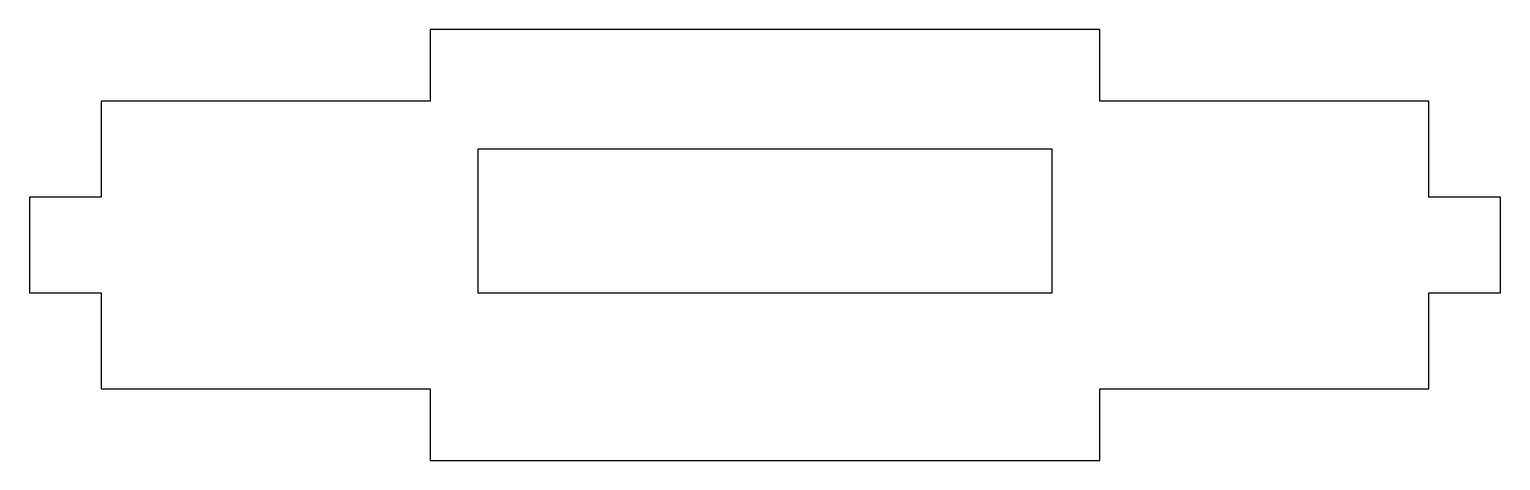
# Model space of a CAD drawing. Header units: millimetres. Extents: x -30.8 to 30.8, y -9 to 9.
import ezdxf

# ---------------------------------------------------------------- set-up
doc = ezdxf.new("R2010")
doc.units = ezdxf.units.MM

msp = doc.modelspace()

# ---------------------------------------------------------------- linework, layer by layer
at = {"color": 7, "linetype": 'Continuous', "lineweight": 25}
for p, q in [((14, 9), (-14, 9)), ((-14, 9), (-14, 6)), ((14, 6), (14, 9)), ((-14, 6), (-27.75, 6)), ((-27.75, 6), (-27.75, 2)), ((27.75, 6), (14, 6)), ((27.75, 2), (27.75, 6)), ((12, 4), (-12, 4)), ((-12, 4), (-12, -2)), ((12, -2), (12, 4)), ((-27.75, 2), (-30.75, 2)), ((-30.75, 2), (-30.75, -2)), ((30.75, 2), (27.75, 2)), ((30.75, -2), (30.75, 2)), ((-30.75, -2), (-27.75, -2)), ((-27.75, -2), (-27.75, -6)), ((-12, -2), (12, -2)), ((27.75, -6), (27.75, -2)), ((27.75, -2), (30.75, -2)), ((-27.75, -6), (-14, -6)), ((-14, -6), (-14, -9)), ((14, -9), (14, -6)), ((14, -6), (27.75, -6)), ((-14, -9), (14, -9))]:
    msp.add_line(p, q, dxfattribs=at)

doc.saveas('drawing.dxf')
